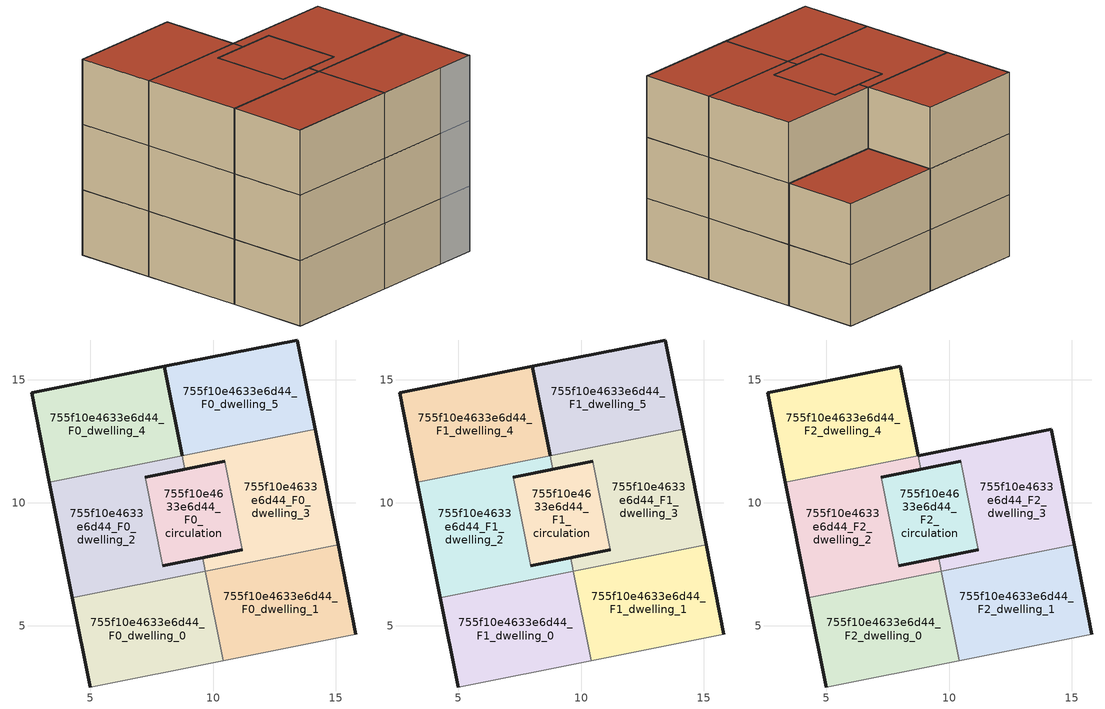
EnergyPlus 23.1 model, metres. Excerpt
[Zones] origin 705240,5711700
755f10e4633e6d44_F0_dwelling_0
 floor ground (EU_floor_Construction): 10.4,3.58 9.68,7.21 4.27,6.13 4.99,2.5 z0
 wall outside (EU_wall_Construction): 4.99,2.5 4.27,6.13 z0:3
 wall adiabatic (EU_wall_Construction): 10.4,3.58 4.99,2.5 z0:3
 wall to 755f10e4633e6d44_F0_dwelling_1 (EU_wall_Construction): 9.68,7.21 10.4,3.58 z0:3
 wall to 755f10e4633e6d44_F0_dwelling_2 (EU_wall_Construction): 4.27,6.13 9.68,7.21 z0:3
755f10e4633e6d44_F0_dwelling_1
 floor ground (EU_floor_Construction): 15.81,4.65 15.09,8.29 9.68,7.21 10.4,3.58 z0
 wall outside (EU_wall_Construction): 15.09,8.29 15.81,4.65 z0:3
 wall adiabatic (EU_wall_Construction): 15.81,4.65 10.4,3.58 z0:3
 wall to 755f10e4633e6d44_F0_dwelling_3 (EU_wall_Construction): 9.68,7.21 15.09,8.29 z0:3
755f10e4633e6d44_F0_dwelling_2
 floor ground (EU_floor_Construction): 9.68,7.21 9.57,7.77 7.95,7.45 7.23,11.04 8.86,11.36 8.74,11.92 3.34,10.84 4.27,6.13 z0
 wall outside (EU_wall_Construction): 8.86,11.36 7.23,11.04 / 7.95,7.45 9.57,7.77 / 4.27,6.13 3.34,10.84 z0:3
 wall to 755f10e4633e6d44_F0_circulation (EU_wall_Construction): 7.23,11.04 7.95,7.45 z0:3
 wall to 755f10e4633e6d44_F0_dwelling_3 (EU_wall_Construction): 9.57,7.77 9.68,7.21 / 8.75,11.92 8.86,11.36 z0:3
 wall to 755f10e4633e6d44_F0_dwelling_4 (EU_wall_Construction): 3.34,10.84 8.74,11.92 z0:3
755f10e4633e6d44_F0_dwelling_3
 floor ground (EU_floor_Construction): 15.09,8.29 14.15,12.99 8.74,11.92 8.86,11.36 10.48,11.68 11.19,8.09 9.57,7.77 9.68,7.21 z0
 wall outside (EU_wall_Construction): 9.57,7.77 11.19,8.09 / 10.48,11.68 8.86,11.36 / 14.15,12.99 15.09,8.29 z0:3
 wall to 755f10e4633e6d44_F0_circulation (EU_wall_Construction): 11.19,8.09 10.48,11.68 z0:3
 wall to 755f10e4633e6d44_F0_dwelling_5 (EU_wall_Construction): 8.74,11.92 14.15,12.99 z0:3
755f10e4633e6d44_F0_dwelling_4
 floor ground (EU_floor_Construction): 8.74,11.92 8.02,15.55 2.61,14.47 3.34,10.84 z0
 wall outside (EU_wall_Construction): 3.34,10.84 2.61,14.47 8.02,15.55 8.75,11.92 z0:3
755f10e4633e6d44_F0_dwelling_5
 floor ground (EU_floor_Construction): 14.15,12.99 13.43,16.63 8.02,15.55 8.74,11.92 z0
 wall outside (EU_wall_Construction): 8.75,11.92 8.02,15.55 13.43,16.63 14.15,12.99 z0:3
755f10e4633e6d44_F0_circulation
 floor ground (EU_floor_Construction): 11.19,8.09 10.48,11.68 7.23,11.04 7.95,7.45 z0
 wall outside (EU_wall_Construction): 11.19,8.09 7.95,7.45 / 7.23,11.04 10.48,11.68 z0:3
755f10e4633e6d44_F1_dwelling_0
 floor to 755f10e4633e6d44_F0_dwelling_0 (EU_floor_Construction): 10.4,3.58 9.68,7.21 4.27,6.13 4.99,2.5 z3
 wall outside (EU_wall_Construction): 4.99,2.5 4.27,6.13 z3:6
 wall adiabatic (EU_wall_Construction): 10.4,3.58 4.99,2.5 z3:6
 wall to 755f10e4633e6d44_F1_dwelling_1 (EU_wall_Construction): 9.68,7.21 10.4,3.58 z3:6
 wall to 755f10e4633e6d44_F1_dwelling_2 (EU_wall_Construction): 4.27,6.13 9.68,7.21 z3:6
755f10e4633e6d44_F1_dwelling_1
 floor to 755f10e4633e6d44_F0_dwelling_1 (EU_floor_Construction): 15.81,4.65 15.09,8.29 9.68,7.21 10.4,3.58 z3
 wall outside (EU_wall_Construction): 15.09,8.29 15.81,4.65 z3:6
 wall adiabatic (EU_wall_Construction): 15.81,4.65 10.4,3.58 z3:6
 wall to 755f10e4633e6d44_F1_dwelling_3 (EU_wall_Construction): 9.68,7.21 15.09,8.29 z3:6
755f10e4633e6d44_F1_dwelling_2
 floor to 755f10e4633e6d44_F0_dwelling_2 (EU_floor_Construction): 9.68,7.21 9.57,7.77 7.95,7.45 7.23,11.04 8.86,11.36 8.74,11.92 3.34,10.84 4.27,6.13 z3
 wall outside (EU_wall_Construction): 8.86,11.36 7.23,11.04 / 7.95,7.45 9.57,7.77 / 4.27,6.13 3.34,10.84 z3:6
 wall to 755f10e4633e6d44_F1_circulation (EU_wall_Construction): 7.23,11.04 7.95,7.45 z3:6
 wall to 755f10e4633e6d44_F1_dwelling_3 (EU_wall_Construction): 9.57,7.77 9.68,7.21 / 8.75,11.92 8.86,11.36 z3:6
 wall to 755f10e4633e6d44_F1_dwelling_4 (EU_wall_Construction): 3.34,10.84 8.74,11.92 z3:6
755f10e4633e6d44_F1_dwelling_3
 floor to 755f10e4633e6d44_F0_dwelling_3 (EU_floor_Construction): 15.09,8.29 14.15,12.99 8.74,11.92 8.86,11.36 10.48,11.68 11.19,8.09 9.57,7.77 9.68,7.21 z3
 wall outside (EU_wall_Construction): 9.57,7.77 11.19,8.09 / 10.48,11.68 8.86,11.36 / 14.15,12.99 15.09,8.29 z3:6
 wall to 755f10e4633e6d44_F1_circulation (EU_wall_Construction): 11.19,8.09 10.48,11.68 z3:6
 wall to 755f10e4633e6d44_F1_dwelling_5 (EU_wall_Construction): 8.74,11.92 14.15,12.99 z3:6
755f10e4633e6d44_F1_dwelling_4
 floor to 755f10e4633e6d44_F0_dwelling_4 (EU_floor_Construction): 8.74,11.92 8.02,15.55 2.61,14.47 3.34,10.84 z3
 wall outside (EU_wall_Construction): 3.34,10.84 2.61,14.47 8.02,15.55 8.75,11.92 z3:6
755f10e4633e6d44_F1_dwelling_5
 floor to 755f10e4633e6d44_F0_dwelling_5 (EU_floor_Construction): 14.15,12.99 13.43,16.63 8.02,15.55 8.74,11.92 z3
 wall outside (EU_wall_Construction): 8.75,11.92 8.02,15.55 13.43,16.63 14.15,12.99 z3:6
 roof outside (EU_roof_Construction): 13.43,16.63 14.15,12.99 8.74,11.92 8.02,15.55 z6
755f10e4633e6d44_F1_circulation
 floor to 755f10e4633e6d44_F0_circulation (EU_floor_Construction): 11.19,8.09 10.48,11.68 7.23,11.04 7.95,7.45 z3
 wall outside (EU_wall_Construction): 11.19,8.09 7.95,7.45 / 7.23,11.04 10.48,11.68 z3:6
755f10e4633e6d44_F2_dwelling_0
 floor to 755f10e4633e6d44_F1_dwelling_0 (EU_floor_Construction): 10.4,3.58 9.68,7.21 4.27,6.13 4.99,2.5 z6
 wall outside (EU_wall_Construction): 4.99,2.5 4.27,6.13 z6:9
 wall adiabatic (EU_wall_Construction): 10.4,3.58 4.99,2.5 z6:9
 wall to 755f10e4633e6d44_F2_dwelling_1 (EU_wall_Construction): 9.68,7.21 10.4,3.58 z6:9
 wall to 755f10e4633e6d44_F2_dwelling_2 (EU_wall_Construction): 4.27,6.13 9.68,7.21 z6:9
 roof outside (EU_roof_Construction): 9.68,7.21 10.4,3.58 4.99,2.5 4.27,6.13 z9
755f10e4633e6d44_F2_dwelling_1
 floor to 755f10e4633e6d44_F1_dwelling_1 (EU_floor_Construction): 15.81,4.65 15.09,8.29 9.68,7.21 10.4,3.58 z6
 wall outside (EU_wall_Construction): 15.09,8.29 15.81,4.65 z6:9
 wall adiabatic (EU_wall_Construction): 15.81,4.65 10.4,3.58 z6:9
 wall to 755f10e4633e6d44_F2_dwelling_3 (EU_wall_Construction): 9.68,7.21 15.09,8.29 z6:9
 roof outside (EU_roof_Construction): 15.09,8.29 15.81,4.65 10.4,3.58 9.68,7.21 z9
755f10e4633e6d44_F2_dwelling_2
 floor to 755f10e4633e6d44_F1_dwelling_2 (EU_floor_Construction): 9.68,7.21 9.57,7.77 7.95,7.45 7.23,11.04 8.86,11.36 8.74,11.92 3.34,10.84 4.27,6.13 z6
 wall outside (EU_wall_Construction): 8.86,11.36 7.23,11.04 / 7.95,7.45 9.57,7.77 / 4.27,6.13 3.34,10.84 z6:9
 wall to 755f10e4633e6d44_F2_circulation (EU_wall_Construction): 7.23,11.04 7.95,7.45 z6:9
 wall to 755f10e4633e6d44_F2_dwelling_3 (EU_wall_Construction): 9.57,7.77 9.68,7.21 / 8.75,11.92 8.86,11.36 z6:9
 wall to 755f10e4633e6d44_F2_dwelling_4 (EU_wall_Construction): 3.34,10.84 8.74,11.92 z6:9
 roof outside (EU_roof_Construction): 8.74,11.92 8.86,11.36 7.23,11.04 7.95,7.45 9.57,7.77 9.68,7.21 4.27,6.13 3.34,10.84 z9
755f10e4633e6d44_F2_dwelling_3
 floor to 755f10e4633e6d44_F1_dwelling_3 (EU_floor_Construction): 15.09,8.29 14.15,12.99 8.74,11.92 8.86,11.36 10.48,11.68 11.19,8.09 9.57,7.77 9.68,7.21 z6
 wall outside (EU_wall_Construction): 9.57,7.77 11.19,8.09 / 10.48,11.68 8.86,11.36 / 8.74,11.92 14.15,12.99 15.09,8.29 z6:9
 wall to 755f10e4633e6d44_F2_circulation (EU_wall_Construction): 11.19,8.09 10.48,11.68 z6:9
 roof outside (EU_roof_Construction): 14.15,12.99 15.09,8.29 9.68,7.21 9.57,7.77 11.19,8.09 10.48,11.68 8.86,11.36 8.74,11.92 z9
755f10e4633e6d44_F2_dwelling_4
 floor to 755f10e4633e6d44_F1_dwelling_4 (EU_floor_Construction): 8.74,11.92 8.02,15.55 2.61,14.47 3.34,10.84 z6
 wall outside (EU_wall_Construction): 3.34,10.84 2.61,14.47 8.02,15.55 8.74,11.92 z6:9
 roof outside (EU_roof_Construction): 8.02,15.55 8.74,11.92 3.34,10.84 2.61,14.47 z9
755f10e4633e6d44_F2_circulation
 floor to 755f10e4633e6d44_F1_circulation (EU_floor_Construction): 11.19,8.09 10.48,11.68 7.23,11.04 7.95,7.45 z6
 wall outside (EU_wall_Construction): 11.19,8.09 7.95,7.45 / 7.23,11.04 10.48,11.68 z6:9
 roof outside (EU_roof_Construction): 10.48,11.68 11.19,8.09 7.95,7.45 7.23,11.04 z9
shading: 4.99,2.51 15.81,4.65 z0:9
[Building]
EU S2 Campaign: North Axis=0; Terrain=City; Solar Distribution=FullExterior
[Site:Location]
London: Latitude=51.5; Longitude=-0.5; Time Zone=0; Elevation=25
[SizingPeriod:WeatherFileDays]
AnnualSizingPeriod: Begin Month=1; Begin Day of Month=1; End Month=12; End Day of Month=31; Day of Week for Start Day=Monday; Use Weather File Daylight Saving Period=No; Use Weather File Rain and Snow Indicators=No
[MATERIAL]
EU_InternalMass_Material: Roughness=MediumRough; Thickness=0.1; Conductivity=1; Density=1800; Specific Heat=900; Thermal Absorptance=0.9; Solar Absorptance=0.7; Visible Absorptance=0.7
[MATERIAL:NOMASS] Roughness=MediumRough; Thermal Absorptance=0.9; Solar Absorptance=0.7; Visible Absorptance=0.7
Name | Thermal Resistance
EU_wall_NoMass | 1.04674
EU_roof_NoMass | 4.32442
EU_floor_NoMass | 2.04616
[CONSTRUCTION]
EU_wall_Construction: EU_wall_NoMass
EU_roof_Construction: EU_roof_NoMass
EU_floor_Construction: EU_floor_NoMass
EU_InternalMass_Construction: EU_InternalMass_Material
[ZONE] Type=1; Multiplier=1; Ceiling Height=autocalculate; Floor Area=autocalculate; Part of Total Floor Area=Yes
Name | Volume
755f10e4633e6d44_F0_dwelling_0; 755f10e4633e6d44_F1_dwelling_0; 755f10e4633e6d44_F2_dwelling_0; 755f10e4633e6d44_F1_dwelling_2; 755f10e4633e6d44_F2_dwelling_2 | 61.2693
755f10e4633e6d44_F0_dwelling_1; 755f10e4633e6d44_F1_dwelling_1; 755f10e4633e6d44_F2_dwelling_1 | 61.2583
755f10e4633e6d44_F0_dwelling_2 | 61.2678
755f10e4633e6d44_F0_dwelling_3 | 61.2612
755f10e4633e6d44_F1_dwelling_3; 755f10e4633e6d44_F2_dwelling_3 | 61.2605
755f10e4633e6d44_F0_dwelling_4; 755f10e4633e6d44_F1_dwelling_4; 755f10e4633e6d44_F2_dwelling_4; 755f10e4633e6d44_F0_dwelling_5; 755f10e4633e6d44_F1_dwelling_5 | 61.2576
755f10e4633e6d44_F0_circulation; 755f10e4633e6d44_F1_circulation; 755f10e4633e6d44_F2_circulation | 36.3457
[INTERNALMASS] Construction=EU_InternalMass_Construction
Name | Zone or ZoneList | Surface Area
755f10e4633e6d44_F0_dwelling_0_EU_InternalMass | 755f10e4633e6d44_F0_dwelling_0 | 20.4198
755f10e4633e6d44_F0_dwelling_1_EU_InternalMass | 755f10e4633e6d44_F0_dwelling_1 | 20.4198
755f10e4633e6d44_F0_dwelling_2_EU_InternalMass | 755f10e4633e6d44_F0_dwelling_2 | 20.4198
755f10e4633e6d44_F0_dwelling_3_EU_InternalMass | 755f10e4633e6d44_F0_dwelling_3 | 20.4198
755f10e4633e6d44_F0_dwelling_4_EU_InternalMass | 755f10e4633e6d44_F0_dwelling_4 | 20.4198
755f10e4633e6d44_F0_dwelling_5_EU_InternalMass | 755f10e4633e6d44_F0_dwelling_5 | 20.4198
755f10e4633e6d44_F1_dwelling_0_EU_InternalMass | 755f10e4633e6d44_F1_dwelling_0 | 20.4198
755f10e4633e6d44_F1_dwelling_1_EU_InternalMass | 755f10e4633e6d44_F1_dwelling_1 | 20.4198
755f10e4633e6d44_F1_dwelling_2_EU_InternalMass | 755f10e4633e6d44_F1_dwelling_2 | 20.4198
755f10e4633e6d44_F1_dwelling_3_EU_InternalMass | 755f10e4633e6d44_F1_dwelling_3 | 20.4198
755f10e4633e6d44_F1_dwelling_4_EU_InternalMass | 755f10e4633e6d44_F1_dwelling_4 | 20.4198
755f10e4633e6d44_F1_dwelling_5_EU_InternalMass | 755f10e4633e6d44_F1_dwelling_5 | 20.4198
755f10e4633e6d44_F2_dwelling_0_EU_InternalMass | 755f10e4633e6d44_F2_dwelling_0 | 20.4198
755f10e4633e6d44_F2_dwelling_1_EU_InternalMass | 755f10e4633e6d44_F2_dwelling_1 | 20.4198
755f10e4633e6d44_F2_dwelling_2_EU_InternalMass | 755f10e4633e6d44_F2_dwelling_2 | 40.8397
755f10e4633e6d44_F2_dwelling_3_EU_InternalMass | 755f10e4633e6d44_F2_dwelling_3 | 20.4198
755f10e4633e6d44_F2_dwelling_4_EU_InternalMass | 755f10e4633e6d44_F2_dwelling_4 | 20.4198
[OTHEREQUIPMENT] Fuel Type=Electricity; Design Level Calculation Method=Watts/Area; Power per Zone Floor Area=1; Fraction Latent=0; Fraction Radiant=0; Fraction Lost=0; Carbon Dioxide Generation Rate=0; EndUse Subcategory=EU_Step8_InternalGains
Name | Zone or ZoneList or Space or SpaceList | Schedule
EU_Step8_InternalGain_755f10e4633e6d44_F0_dwelling_0_f000 | 755f10e4633e6d44_F0_dwelling_0 | EU_Step8_GainSchedule_755f10e4633e6d44_F0_dwelling_0_f000
EU_Step8_InternalGain_755f10e4633e6d44_F0_dwelling_1_f000 | 755f10e4633e6d44_F0_dwelling_1 | EU_Step8_GainSchedule_755f10e4633e6d44_F0_dwelling_1_f000
EU_Step8_InternalGain_755f10e4633e6d44_F0_dwelling_2_f000 | 755f10e4633e6d44_F0_dwelling_2 | EU_Step8_GainSchedule_755f10e4633e6d44_F0_dwelling_2_f000
EU_Step8_InternalGain_755f10e4633e6d44_F0_dwelling_3_f000 | 755f10e4633e6d44_F0_dwelling_3 | EU_Step8_GainSchedule_755f10e4633e6d44_F0_dwelling_3_f000
EU_Step8_InternalGain_755f10e4633e6d44_F0_dwelling_4_f000 | 755f10e4633e6d44_F0_dwelling_4 | EU_Step8_GainSchedule_755f10e4633e6d44_F0_dwelling_4_f000
EU_Step8_InternalGain_755f10e4633e6d44_F0_dwelling_5_f000 | 755f10e4633e6d44_F0_dwelling_5 | EU_Step8_GainSchedule_755f10e4633e6d44_F0_dwelling_5_f000
EU_Step8_InternalGain_755f10e4633e6d44_F1_dwelling_0_f000 | 755f10e4633e6d44_F1_dwelling_0 | EU_Step8_GainSchedule_755f10e4633e6d44_F1_dwelling_0_f000
EU_Step8_InternalGain_755f10e4633e6d44_F1_dwelling_1_f000 | 755f10e4633e6d44_F1_dwelling_1 | EU_Step8_GainSchedule_755f10e4633e6d44_F1_dwelling_1_f000
EU_Step8_InternalGain_755f10e4633e6d44_F1_dwelling_2_f000 | 755f10e4633e6d44_F1_dwelling_2 | EU_Step8_GainSchedule_755f10e4633e6d44_F1_dwelling_2_f000
EU_Step8_InternalGain_755f10e4633e6d44_F1_dwelling_3_f000 | 755f10e4633e6d44_F1_dwelling_3 | EU_Step8_GainSchedule_755f10e4633e6d44_F1_dwelling_3_f000
EU_Step8_InternalGain_755f10e4633e6d44_F1_dwelling_4_f000 | 755f10e4633e6d44_F1_dwelling_4 | EU_Step8_GainSchedule_755f10e4633e6d44_F1_dwelling_4_f000
EU_Step8_InternalGain_755f10e4633e6d44_F1_dwelling_5_f000 | 755f10e4633e6d44_F1_dwelling_5 | EU_Step8_GainSchedule_755f10e4633e6d44_F1_dwelling_5_f000
EU_Step8_InternalGain_755f10e4633e6d44_F2_dwelling_0_f000 | 755f10e4633e6d44_F2_dwelling_0 | EU_Step8_GainSchedule_755f10e4633e6d44_F2_dwelling_0_f000
EU_Step8_InternalGain_755f10e4633e6d44_F2_dwelling_1_f000 | 755f10e4633e6d44_F2_dwelling_1 | EU_Step8_GainSchedule_755f10e4633e6d44_F2_dwelling_1_f000
EU_Step8_InternalGain_755f10e4633e6d44_F2_dwelling_2_f000 | 755f10e4633e6d44_F2_dwelling_2 | EU_Step8_GainSchedule_755f10e4633e6d44_F2_dwelling_2_f000
EU_Step8_InternalGain_755f10e4633e6d44_F2_dwelling_3_f000 | 755f10e4633e6d44_F2_dwelling_3 | EU_Step8_GainSchedule_755f10e4633e6d44_F2_dwelling_3_f000
EU_Step8_InternalGain_755f10e4633e6d44_F2_dwelling_4_f000 | 755f10e4633e6d44_F2_dwelling_4 | EU_Step8_GainSchedule_755f10e4633e6d44_F2_dwelling_4_f000
[ZONEINFILTRATION:DESIGNFLOWRATE] Schedule=EU_AlwaysOn; Design Flow Rate Calculation Method=Flow/Area; Flow Rate per Floor Area=0.0005; Constant Term Coefficient=1; Temperature Term Coefficient=0; Velocity Term Coefficient=0; Velocity Squared Term Coefficient=0
Name | Zone or ZoneList or Space or SpaceList
EU_Circulation_Infiltration_755f10e4633e6d44_F0_circulation | 755f10e4633e6d44_F0_circulation
EU_Circulation_Infiltration_755f10e4633e6d44_F1_circulation | 755f10e4633e6d44_F1_circulation
EU_Circulation_Infiltration_755f10e4633e6d44_F2_circulation | 755f10e4633e6d44_F2_circulation
[ZONEVENTILATION:DESIGNFLOWRATE] Schedule=EU_AlwaysOn; Design Flow Rate Calculation Method=AirChanges/Hour; Air Changes per Hour=0.488719; Ventilation Type=Natural; Fan Pressure Rise=0; Fan Total Efficiency=1; Constant Term Coefficient=1; Temperature Term Coefficient=0; Velocity Term Coefficient=0; Velocity Squared Term Coefficient=0; Minimum Indoor Temperature=-100; Maximum Indoor Temperature=100; Delta Temperature=-100; Minimum Outdoor Temperature=-100; Maximum Outdoor Temperature=100; Maximum Wind Speed=40
Name | Zone or ZoneList or Space or SpaceList
EU_ConstantAir_755f10e4633e6d44_F0_dwelling_0 | 755f10e4633e6d44_F0_dwelling_0
EU_ConstantAir_755f10e4633e6d44_F0_dwelling_1 | 755f10e4633e6d44_F0_dwelling_1
EU_ConstantAir_755f10e4633e6d44_F0_dwelling_2 | 755f10e4633e6d44_F0_dwelling_2
EU_ConstantAir_755f10e4633e6d44_F0_dwelling_3 | 755f10e4633e6d44_F0_dwelling_3
EU_ConstantAir_755f10e4633e6d44_F0_dwelling_4 | 755f10e4633e6d44_F0_dwelling_4
EU_ConstantAir_755f10e4633e6d44_F0_dwelling_5 | 755f10e4633e6d44_F0_dwelling_5
EU_ConstantAir_755f10e4633e6d44_F1_dwelling_0 | 755f10e4633e6d44_F1_dwelling_0
EU_ConstantAir_755f10e4633e6d44_F1_dwelling_1 | 755f10e4633e6d44_F1_dwelling_1
EU_ConstantAir_755f10e4633e6d44_F1_dwelling_2 | 755f10e4633e6d44_F1_dwelling_2
EU_ConstantAir_755f10e4633e6d44_F1_dwelling_3 | 755f10e4633e6d44_F1_dwelling_3
EU_ConstantAir_755f10e4633e6d44_F1_dwelling_4 | 755f10e4633e6d44_F1_dwelling_4
EU_ConstantAir_755f10e4633e6d44_F1_dwelling_5 | 755f10e4633e6d44_F1_dwelling_5
EU_ConstantAir_755f10e4633e6d44_F2_dwelling_0 | 755f10e4633e6d44_F2_dwelling_0
EU_ConstantAir_755f10e4633e6d44_F2_dwelling_1 | 755f10e4633e6d44_F2_dwelling_1
EU_ConstantAir_755f10e4633e6d44_F2_dwelling_2 | 755f10e4633e6d44_F2_dwelling_2
EU_ConstantAir_755f10e4633e6d44_F2_dwelling_3 | 755f10e4633e6d44_F2_dwelling_3
EU_ConstantAir_755f10e4633e6d44_F2_dwelling_4 | 755f10e4633e6d44_F2_dwelling_4
[HVACTEMPLATE:THERMOSTAT] Constant Heating Setpoint=20; Constant Cooling Setpoint=50
EU_HeatOnly_755f10e4633e6d44_F0_dwelling_0; EU_HeatOnly_755f10e4633e6d44_F0_dwelling_1; EU_HeatOnly_755f10e4633e6d44_F0_dwelling_2; EU_HeatOnly_755f10e4633e6d44_F0_dwelling_3; EU_HeatOnly_755f10e4633e6d44_F0_dwelling_4; EU_HeatOnly_755f10e4633e6d44_F0_dwelling_5; EU_HeatOnly_755f10e4633e6d44_F1_dwelling_0; EU_HeatOnly_755f10e4633e6d44_F1_dwelling_1; EU_HeatOnly_755f10e4633e6d44_F1_dwelling_2; EU_HeatOnly_755f10e4633e6d44_F1_dwelling_3; EU_HeatOnly_755f10e4633e6d44_F1_dwelling_4; EU_HeatOnly_755f10e4633e6d44_F1_dwelling_5; EU_HeatOnly_755f10e4633e6d44_F2_dwelling_0; EU_HeatOnly_755f10e4633e6d44_F2_dwelling_1; EU_HeatOnly_755f10e4633e6d44_F2_dwelling_2; EU_HeatOnly_755f10e4633e6d44_F2_dwelling_3; EU_HeatOnly_755f10e4633e6d44_F2_dwelling_4
[HVACTEMPLATE:ZONE:IDEALLOADSAIRSYSTEM] System Availability Schedule=EU_AlwaysOn; Maximum Heating Supply Air Temperature=50; Minimum Cooling Supply Air Temperature=13; Maximum Heating Supply Air Humidity Ratio=0.0156; Minimum Cooling Supply Air Humidity Ratio=0.0077; Heating Limit=NoLimit; Cooling Limit=NoLimit; Heating Availability Schedule=EU_AlwaysOn; Cooling Availability Schedule=EU_CoolingOff; Dehumidification Control Type=ConstantSensibleHeatRatio; Cooling Sensible Heat Ratio=0.7; Dehumidification Setpoint=60; Humidification Control Type=None; Humidification Setpoint=30; Outdoor Air Method=None; Outdoor Air Flow Rate per Person=0.00944; Outdoor Air Flow Rate per Zone Floor Area=0; Outdoor Air Flow Rate per Zone=0; Demand Controlled Ventilation Type=None; Outdoor Air Economizer Type=NoEconomizer; Heat Recovery Type=None; Sensible Heat Recovery Effectiveness=0.7; Latent Heat Recovery Effectiveness=0.65
Name | Template Thermostat
755f10e4633e6d44_F0_dwelling_0 | EU_HeatOnly_755f10e4633e6d44_F0_dwelling_0
755f10e4633e6d44_F0_dwelling_1 | EU_HeatOnly_755f10e4633e6d44_F0_dwelling_1
755f10e4633e6d44_F0_dwelling_2 | EU_HeatOnly_755f10e4633e6d44_F0_dwelling_2
755f10e4633e6d44_F0_dwelling_3 | EU_HeatOnly_755f10e4633e6d44_F0_dwelling_3
755f10e4633e6d44_F0_dwelling_4 | EU_HeatOnly_755f10e4633e6d44_F0_dwelling_4
755f10e4633e6d44_F0_dwelling_5 | EU_HeatOnly_755f10e4633e6d44_F0_dwelling_5
755f10e4633e6d44_F1_dwelling_0 | EU_HeatOnly_755f10e4633e6d44_F1_dwelling_0
755f10e4633e6d44_F1_dwelling_1 | EU_HeatOnly_755f10e4633e6d44_F1_dwelling_1
755f10e4633e6d44_F1_dwelling_2 | EU_HeatOnly_755f10e4633e6d44_F1_dwelling_2
755f10e4633e6d44_F1_dwelling_3 | EU_HeatOnly_755f10e4633e6d44_F1_dwelling_3
755f10e4633e6d44_F1_dwelling_4 | EU_HeatOnly_755f10e4633e6d44_F1_dwelling_4
755f10e4633e6d44_F1_dwelling_5 | EU_HeatOnly_755f10e4633e6d44_F1_dwelling_5
755f10e4633e6d44_F2_dwelling_0 | EU_HeatOnly_755f10e4633e6d44_F2_dwelling_0
755f10e4633e6d44_F2_dwelling_1 | EU_HeatOnly_755f10e4633e6d44_F2_dwelling_1
755f10e4633e6d44_F2_dwelling_2 | EU_HeatOnly_755f10e4633e6d44_F2_dwelling_2
755f10e4633e6d44_F2_dwelling_3 | EU_HeatOnly_755f10e4633e6d44_F2_dwelling_3
755f10e4633e6d44_F2_dwelling_4 | EU_HeatOnly_755f10e4633e6d44_F2_dwelling_4
[SIZING:ZONE] Zone Cooling Design Supply Air Temperature Input Method=SupplyAirTemperature; Zone Cooling Design Supply Air Temperature=13; Zone Heating Design Supply Air Temperature Input Method=SupplyAirTemperature; Zone Heating Design Supply Air Temperature=50; Zone Cooling Design Supply Air Humidity Ratio=0.008; Zone Heating Design Supply Air Humidity Ratio=0.008; Cooling Design Air Flow Method=DesignDay; Cooling Design Air Flow Rate=0; Cooling Minimum Air Flow per Zone Floor Area=0.000762; Cooling Minimum Air Flow=0; Cooling Minimum Air Flow Fraction=0.2; Heating Design Air Flow Method=DesignDay; Heating Design Air Flow Rate=0; Heating Maximum Air Flow per Zone Floor Area=0.002032; Heating Maximum Air Flow=0.141576; Heating Maximum Air Flow Fraction=0.3; Account for Dedicated Outdoor Air System=No; Dedicated Outdoor Air System Control Strategy=NeutralSupplyAir; Dedicated Outdoor Air Low Setpoint Temperature for Design=autosize; Dedicated Outdoor Air High Setpoint Temperature for Design=autosize; Zone Load Sizing Method=Sensible Load Only No Latent Load; Zone Latent Cooling Design Supply Air Humidity Ratio Input Method=HumidityRatioDifference; Zone Cooling Design Supply Air Humidity Ratio Difference=0.005; Zone Latent Heating Design Supply Air Humidity Ratio Input Method=HumidityRatioDifference; Zone Humidification Design Supply Air Humidity Ratio Difference=0.005
755f10e4633e6d44_F0_dwelling_0; 755f10e4633e6d44_F0_dwelling_1; 755f10e4633e6d44_F0_dwelling_2; 755f10e4633e6d44_F0_dwelling_3; 755f10e4633e6d44_F0_dwelling_4; 755f10e4633e6d44_F0_dwelling_5; 755f10e4633e6d44_F1_dwelling_0; 755f10e4633e6d44_F1_dwelling_1; 755f10e4633e6d44_F1_dwelling_2; 755f10e4633e6d44_F1_dwelling_3; 755f10e4633e6d44_F1_dwelling_4; 755f10e4633e6d44_F1_dwelling_5; 755f10e4633e6d44_F2_dwelling_0; 755f10e4633e6d44_F2_dwelling_1; 755f10e4633e6d44_F2_dwelling_2; 755f10e4633e6d44_F2_dwelling_3; 755f10e4633e6d44_F2_dwelling_4
[SCHEDULE:CONSTANT]
Name | Hourly Value
EU_AlwaysOn | 1
EU_CoolingOff | 0
[SCHEDULE:FILE] Column Number=1; Rows to Skip at Top=0; Number of Hours of Data=8760; Column Separator=Comma; Interpolate to Timestep=No; Minutes per Item=60; Adjust Schedule for Daylight Savings=Yes
Name | File
EU_Step8_GainSchedule_755f10e4633e6d44_F0_dwelling_0_f000 | ../../schedules/755f10e4633e6d44/755f10e4633e6d44_F0_dwelling_0_f000_gain.csv
EU_Step8_GainSchedule_755f10e4633e6d44_F0_dwelling_1_f000 | ../../schedules/755f10e4633e6d44/755f10e4633e6d44_F0_dwelling_1_f000_gain.csv
EU_Step8_GainSchedule_755f10e4633e6d44_F0_dwelling_2_f000 | ../../schedules/755f10e4633e6d44/755f10e4633e6d44_F0_dwelling_2_f000_gain.csv
EU_Step8_GainSchedule_755f10e4633e6d44_F0_dwelling_3_f000 | ../../schedules/755f10e4633e6d44/755f10e4633e6d44_F0_dwelling_3_f000_gain.csv
EU_Step8_GainSchedule_755f10e4633e6d44_F0_dwelling_4_f000 | ../../schedules/755f10e4633e6d44/755f10e4633e6d44_F0_dwelling_4_f000_gain.csv
EU_Step8_GainSchedule_755f10e4633e6d44_F0_dwelling_5_f000 | ../../schedules/755f10e4633e6d44/755f10e4633e6d44_F0_dwelling_5_f000_gain.csv
EU_Step8_GainSchedule_755f10e4633e6d44_F1_dwelling_0_f000 | ../../schedules/755f10e4633e6d44/755f10e4633e6d44_F1_dwelling_0_f000_gain.csv
EU_Step8_GainSchedule_755f10e4633e6d44_F1_dwelling_1_f000 | ../../schedules/755f10e4633e6d44/755f10e4633e6d44_F1_dwelling_1_f000_gain.csv
EU_Step8_GainSchedule_755f10e4633e6d44_F1_dwelling_2_f000 | ../../schedules/755f10e4633e6d44/755f10e4633e6d44_F1_dwelling_2_f000_gain.csv
EU_Step8_GainSchedule_755f10e4633e6d44_F1_dwelling_3_f000 | ../../schedules/755f10e4633e6d44/755f10e4633e6d44_F1_dwelling_3_f000_gain.csv
EU_Step8_GainSchedule_755f10e4633e6d44_F1_dwelling_4_f000 | ../../schedules/755f10e4633e6d44/755f10e4633e6d44_F1_dwelling_4_f000_gain.csv
EU_Step8_GainSchedule_755f10e4633e6d44_F1_dwelling_5_f000 | ../../schedules/755f10e4633e6d44/755f10e4633e6d44_F1_dwelling_5_f000_gain.csv
EU_Step8_GainSchedule_755f10e4633e6d44_F2_dwelling_0_f000 | ../../schedules/755f10e4633e6d44/755f10e4633e6d44_F2_dwelling_0_f000_gain.csv
EU_Step8_GainSchedule_755f10e4633e6d44_F2_dwelling_1_f000 | ../../schedules/755f10e4633e6d44/755f10e4633e6d44_F2_dwelling_1_f000_gain.csv
EU_Step8_GainSchedule_755f10e4633e6d44_F2_dwelling_2_f000 | ../../schedules/755f10e4633e6d44/755f10e4633e6d44_F2_dwelling_2_f000_gain.csv
EU_Step8_GainSchedule_755f10e4633e6d44_F2_dwelling_3_f000 | ../../schedules/755f10e4633e6d44/755f10e4633e6d44_F2_dwelling_3_f000_gain.csv
EU_Step8_GainSchedule_755f10e4633e6d44_F2_dwelling_4_f000 | ../../schedules/755f10e4633e6d44/755f10e4633e6d44_F2_dwelling_4_f000_gain.csv
